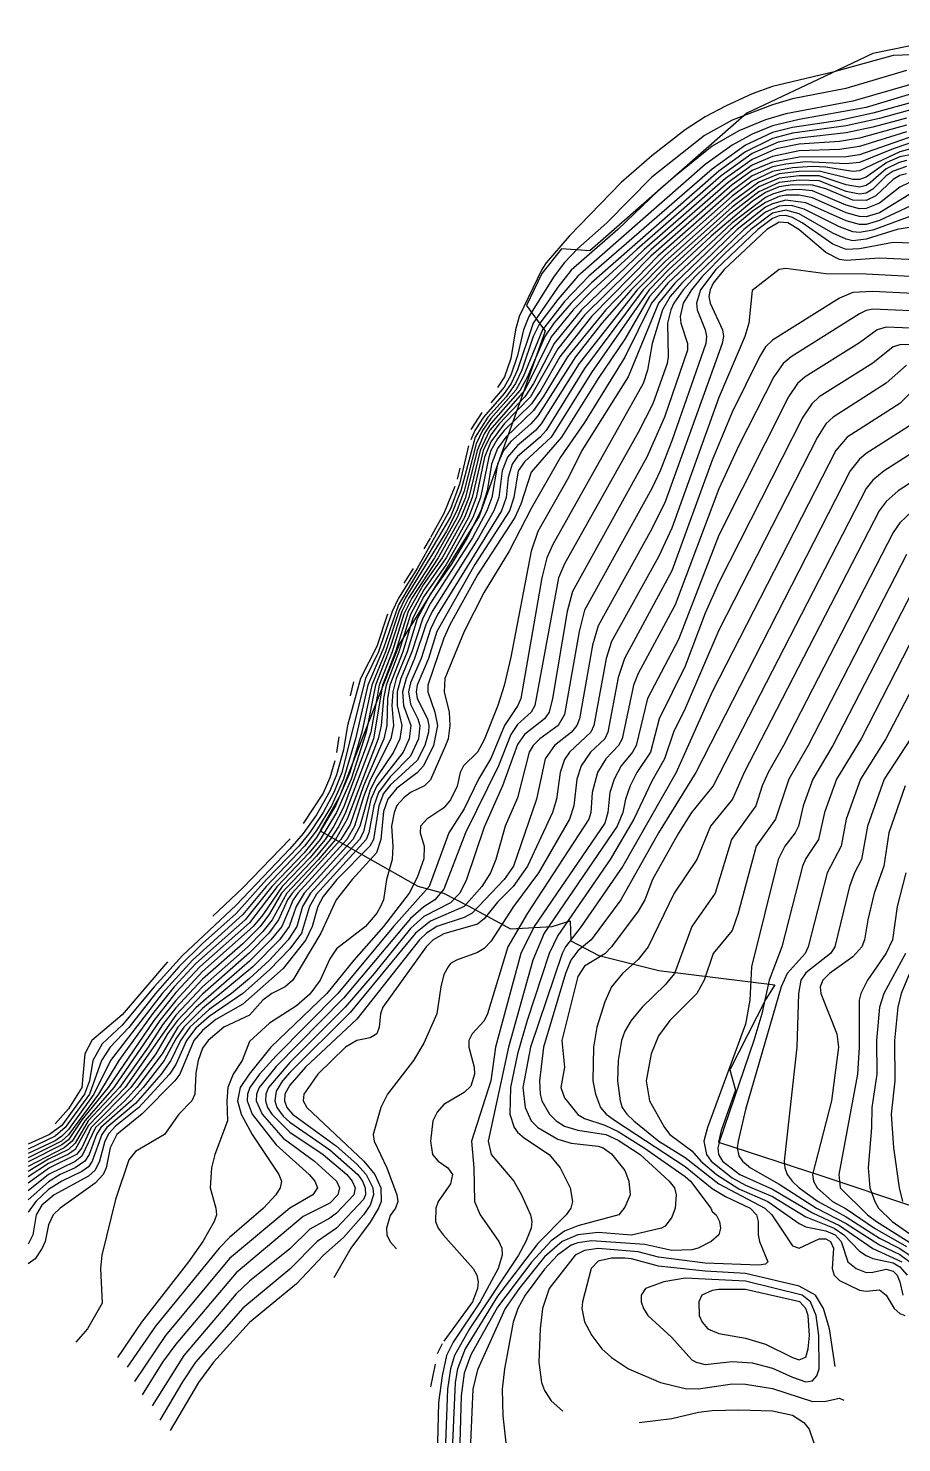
# Model space of a CAD drawing. Header units: metres. Extents: x 243346 to 243928, y 280875 to 281308.
# Drawn here: x 243345.7 to 243541.1, y 280874.8 to 281191.3 of the extents above; entities that cross this region are included whole.
import ezdxf

# ---------------------------------------------------------------- set-up
doc = ezdxf.new("R2010")
doc.units = ezdxf.units.M
for name, color, linetype in [('CONTOURS_1M', 3, 'Continuous'), ('CONTOURS_5M_INDEX', 4, 'Continuous'), ('SITE_BOUNDARY', 6, 'Continuous')]:
    doc.layers.add(name, color=color, linetype=linetype)

msp = doc.modelspace()

# ---------------------------------------------------------------- linework, layer by layer
at = {"layer": 'CONTOURS_1M'}
for points in [[(243561.95, 281191.29, 1), (243558.68, 281189.62, 1), (243554.81, 281186.79, 1), (243552.68, 281186, 1), (243549.68, 281185.59, 1), (243539.18, 281185.17, 1), (243525.68, 281181.47, 1), (243512.18, 281178.29, 1), (243507.68, 281176.65, 1), (243501.68, 281173.89, 1), (243497.18, 281171.5, 1), (243492.68, 281168.6, 1), (243485.18, 281162.78, 1), (243478.32, 281156.79, 1), (243466.73, 281144.79, 1), (243461.6, 281138.79, 1), (243460.57, 281137.29, 1), (243455.54, 281126.79, 1), (243454.68, 281123.79, 1), (243453.68, 281117.38, 1), (243452.21, 281113.29, 1), (243450.68, 281110.88, 1)], [(243542.18, 281181.84, 2), (243528.61, 281177.79, 2), (243516.68, 281175.5, 2), (243512.18, 281174.19, 2), (243503.18, 281170.73, 2), (243496.98, 281167.29, 2), (243485.18, 281157.95, 2), (243475.17, 281147.79, 2), (243468.68, 281141.98, 2), (243465.68, 281138.85, 2), (243463.32, 281135.79, 2), (243457.72, 281126.79, 2), (243456.48, 281123.79, 2), (243455.18, 281118.09, 2), (243453.68, 281113.69, 2), (243452.18, 281111.01, 2), (243449.18, 281107.51, 2)], [(243552.68, 281181.44, 3), (243530.18, 281175.01, 3), (243515.18, 281172.16, 3), (243510.68, 281170.81, 3), (243504.68, 281168.36, 3), (243498.68, 281164.92, 3), (243490.5, 281158.29, 3), (243486.68, 281155.01, 3), (243477.62, 281146.29, 3), (243467.18, 281137.14, 3), (243464.18, 281133.39, 3), (243458.62, 281125.29, 3), (243455.18, 281114.86, 3), (243453.77, 281111.79, 3), (243452.18, 281109.55, 3), (243447.55, 281104.29, 3), (243445.58, 281101.29, 3), (243444.68, 281099.24, 3)], [(243547.3, 281177.79, 4), (243533.18, 281173.6, 4), (243518.18, 281170.85, 4), (243512.18, 281169.43, 4), (243507.68, 281167.6, 4), (243503.18, 281165.16, 4), (243497.18, 281160.83, 4), (243468.68, 281135.79, 4), (243464.18, 281130.59, 4), (243460.15, 281125.29, 4), (243458.68, 281122.29, 4), (243456.1, 281114.79, 4), (243454.73, 281111.79, 4), (243452.58, 281108.79, 4), (243448.52, 281104.29, 4), (243445.71, 281099.79, 4), (243442.5, 281087.79, 4), (243440.18, 281081.97, 4), (243428.51, 281062.29, 4), (243425.18, 281052.56, 4), (243421.64, 281044.29, 4), (243418.92, 281032.29, 4), (243416.23, 281023.29, 4), (243413.52, 281017.29, 4), (243410.18, 281011.81, 4), (243407.5, 281008.29, 4), (243398.92, 280999.29, 4), (243393.68, 280992.97, 4), (243382.41, 280982.79, 4), (243375.63, 280975.29, 4), (243364.09, 280960.29, 4), (243360.36, 280952.79, 4), (243354.68, 280944.91, 4), (243353.18, 280943.35, 4), (243351.68, 280942.38, 4), (243345.68, 280939.49, 4)], [(243543.68, 281173.22, 6), (243536.18, 281171.12, 6), (243528.68, 281169.44, 6), (243516.68, 281167.8, 6), (243512.18, 281166.65, 6), (243506.18, 281163.68, 6), (243500.18, 281159.3, 6), (243471.68, 281134.35, 6), (243467.18, 281129.77, 6), (243463.31, 281125.29, 6), (243461.25, 281122.29, 6), (243457.4, 281113.29, 6), (243455.75, 281110.29, 6), (243449.18, 281102.85, 6), (243447.68, 281100.58, 6), (243446.09, 281096.79, 6), (243443.49, 281086.29, 6), (243441.68, 281081.79, 6), (243436.54, 281072.79, 6), (243430.75, 281063.79, 6), (243429.23, 281060.79, 6), (243426.68, 281052.72, 6), (243423.35, 281044.29, 6), (243421.32, 281033.79, 6), (243417.9, 281023.29, 6), (243414.68, 281015.81, 6), (243411, 281009.79, 6), (243408.56, 281006.79, 6), (243401.34, 280999.29, 6), (243395.18, 280991.13, 6), (243384.1, 280981.29, 6), (243378.68, 280975.5, 6), (243373.75, 280969.29, 6), (243363.58, 280954.29, 6), (243357.68, 280947.02, 6), (243354.68, 280942.54, 6), (243353.18, 280941.43, 6), (243345.68, 280937.61, 6)], [(243542.18, 281171.21, 7), (243534.68, 281169.17, 7), (243528.68, 281167.87, 7), (243518.18, 281166.73, 7), (243513.47, 281165.79, 7), (243507.68, 281163.25, 7), (243500.76, 281158.29, 7), (243481.86, 281141.79, 7), (243471.98, 281132.79, 7), (243467.63, 281128.29, 7), (243462.68, 281122.22, 7), (243456.77, 281110.29, 7), (243448.92, 281101.29, 7), (243446.79, 281096.79, 7), (243444.23, 281086.29, 7), (243442.47, 281081.79, 7), (243437.37, 281072.79, 7), (243431.47, 281063.79, 7), (243429.68, 281060.16, 7), (243427.08, 281051.79, 7), (243424.16, 281044.29, 7), (243422.3, 281033.79, 7), (243421.39, 281030.79, 7), (243416.18, 281016.91, 7), (243414.07, 281012.79, 7), (243412.12, 281009.79, 7), (243408.68, 281005.66, 7), (243402.48, 280999.29, 7), (243398.18, 280992.92, 7), (243395.97, 280990.29, 7), (243384.68, 280980.2, 7), (243378.68, 280973.76, 7), (243375.08, 280969.29, 7), (243364.82, 280954.29, 7), (243358.3, 280946.79, 7), (243355.5, 280942.29, 7), (243353.67, 280940.79, 7), (243345.68, 280936.61, 7)], [(243566.18, 281170.66, 12), (243540.68, 281163.64, 12), (243531.68, 281159.41, 12), (243530.18, 281159.27, 12), (243524.18, 281160.22, 12), (243521.18, 281160.39, 12), (243516.68, 281160.09, 12), (243512.18, 281159.24, 12), (243507.68, 281157.08, 12), (243503.18, 281153.69, 12), (243488.18, 281140.44, 12), (243480.59, 281132.79, 12), (243474.02, 281125.29, 12), (243468.14, 281117.79, 12), (243459.68, 281104.56, 12), (243458.16, 281102.79, 12), (243453.68, 281098.82, 12), (243452.02, 281096.79, 12), (243450.64, 281093.79, 12), (243449.4, 281086.29, 12), (243448.31, 281083.29, 12), (243445.08, 281077.29, 12), (243435.68, 281062.64, 12), (243433.93, 281059.29, 12), (243431.47, 281051.79, 12), (243429.05, 281045.79, 12), (243428.24, 281042.79, 12), (243428.25, 281039.79, 12), (243429.25, 281035.29, 12), (243428.83, 281032.29, 12), (243427.38, 281029.29, 12), (243423.68, 281023.8, 12), (243422.18, 281020.92, 12), (243419.89, 281012.79, 12), (243418.29, 281009.79, 12), (243407.39, 280997.79, 12), (243405.62, 280994.79, 12), (243404.09, 280990.29, 12), (243401.86, 280987.29, 12), (243395.89, 280981.29, 12), (243384.68, 280971.98, 12), (243380.47, 280967.79, 12), (243378.68, 280965.16, 12), (243376.11, 280960.29, 12), (243371.35, 280954.29, 12), (243368.72, 280951.29, 12), (243361.9, 280945.29, 12), (243360.92, 280943.79, 12), (243359.28, 280939.29, 12), (243358.33, 280937.79, 12), (243356.18, 280936.31, 12), (243352.81, 280934.79, 12), (243350.18, 280933.18, 12), (243345.68, 280929.17, 12)], [(243542.18, 281169.65, 8), (243531.68, 281166.72, 8), (243527.18, 281165.95, 8), (243518.18, 281165.35, 8), (243513.03, 281164.29, 8), (243507.68, 281161.95, 8), (243501.68, 281157.66, 8), (243483.48, 281141.79, 8), (243469.45, 281128.29, 8), (243463.36, 281120.79, 8), (243458.76, 281111.79, 8), (243456.81, 281108.79, 8), (243451.05, 281102.79, 8), (243449.18, 281100.34, 8), (243447.48, 281096.79, 8), (243445.01, 281086.29, 8), (243443.27, 281081.79, 8), (243438.26, 281072.79, 8), (243434.07, 281066.79, 8), (243430.67, 281060.79, 8), (243427.83, 281051.79, 8), (243424.95, 281044.29, 8), (243422.89, 281032.29, 8), (243416.67, 281015.79, 8), (243415.2, 281012.79, 8), (243413.25, 281009.79, 8), (243410.18, 281006.05, 8), (243402.35, 280997.79, 8), (243399.68, 280993.13, 8), (243397.55, 280990.29, 8), (243393.68, 280986.42, 8), (243384.68, 280978.53, 8), (243378.68, 280972.07, 8), (243375.68, 280968.3, 8), (243372.52, 280963.29, 8), (243366.07, 280954.29, 8), (243359.09, 280946.79, 8), (243356.18, 280941.79, 8), (243354.68, 280940.39, 8), (243350.18, 280938.24, 8), (243345.68, 280935.51, 8)], [(243552.68, 281168.92, 11), (243539.18, 281164.29, 11), (243531.68, 281161.24, 11), (243528.68, 281160.98, 11), (243519.68, 281161.38, 11), (243515.18, 281160.92, 11), (243512.18, 281160.26, 11), (243507.68, 281158.24, 11), (243503.18, 281154.95, 11), (243486.54, 281140.29, 11), (243474.9, 281128.29, 11), (243466.33, 281117.79, 11), (243460.87, 281108.79, 11), (243458.7, 281105.79, 11), (243452.52, 281099.79, 11), (243450.68, 281097.26, 11), (243449.36, 281093.79, 11), (243448.37, 281087.79, 11), (243446.95, 281083.29, 11), (243443.87, 281077.29, 11), (243440.28, 281071.29, 11), (243435.68, 281064.76, 11), (243432.68, 281059.16, 11), (243430.43, 281051.79, 11), (243428.01, 281045.79, 11), (243427.23, 281042.79, 11), (243427.06, 281039.79, 11), (243427.41, 281035.29, 11), (243426.83, 281032.29, 11), (243422.18, 281023.12, 11), (243420.68, 281019.29, 11), (243418.71, 281012.79, 11), (243416.93, 281009.79, 11), (243406.02, 280997.79, 11), (243404.96, 280996.29, 11), (243402.38, 280990.29, 11), (243399.93, 280987.29, 11), (243395.18, 280982.58, 11), (243383.18, 280972.13, 11), (243379.15, 280967.79, 11), (243375.67, 280961.79, 11), (243369.94, 280954.29, 11), (243367.3, 280951.29, 11), (243360.73, 280945.29, 11), (243357.68, 280938.92, 11), (243356.18, 280937.73, 11), (243350.18, 280934.79, 11), (243345.68, 280931.19, 11)], [(243542.18, 281168.11, 9), (243531.68, 281164.82, 9), (243527.18, 281164.16, 9), (243518.18, 281163.88, 9), (243512.18, 281162.64, 9), (243507.68, 281160.68, 9), (243502.26, 281156.79, 9), (243485.06, 281141.79, 9), (243470.18, 281127.08, 9), (243464.18, 281119.58, 9), (243458.04, 281108.79, 9), (243452.18, 281102.79, 9), (243449.18, 281098.77, 9), (243447.8, 281095.29, 9), (243445.87, 281086.29, 9), (243444.16, 281081.79, 9), (243439.18, 281072.79, 9), (243434.18, 281065.66, 9), (243431.18, 281060.14, 9), (243428.63, 281051.79, 9), (243425.77, 281044.29, 9), (243425.15, 281041.29, 9), (243424.66, 281035.29, 9), (243423.96, 281032.29, 9), (243417.07, 281014.29, 9), (243414.42, 281009.79, 9), (243410.64, 281005.29, 9), (243403.5, 280997.79, 9), (243400.22, 280991.79, 9), (243398.18, 280989.21, 9), (243394.79, 280985.79, 9), (243384.68, 280976.82, 9), (243378.68, 280970.43, 9), (243367.33, 280954.29, 9), (243359.18, 280945.74, 9), (243356.18, 280940.4, 9), (243354.68, 280939.36, 9), (243350.18, 280937.26, 9), (243345.68, 280934.31, 9)], [(243549.89, 281164.29, 13), (243540.68, 281162.5, 13), (243537.83, 281161.29, 13), (243533.18, 281158.01, 13), (243531.68, 281157.49, 13), (243530.18, 281157.49, 13), (243522.68, 281159.3, 13), (243518.18, 281159.25, 13), (243513.68, 281158.69, 13), (243509.18, 281156.86, 13), (243503.18, 281152.47, 13), (243488.18, 281139.09, 13), (243481.96, 281132.79, 13), (243468.93, 281116.29, 13), (243460.45, 281102.79, 13), (243459.17, 281101.29, 13), (243455.18, 281097.92, 13), (243452.92, 281095.29, 13), (243451.74, 281092.29, 13), (243450.96, 281086.29, 13), (243449.89, 281083.29, 13), (243446.45, 281077.29, 13), (243436.07, 281060.79, 13), (243434.62, 281057.79, 13), (243432.13, 281050.29, 13), (243430.2, 281045.79, 13), (243429.41, 281042.79, 13), (243429.64, 281039.79, 13), (243431.26, 281035.29, 13), (243430.94, 281032.29, 13), (243429.57, 281029.29, 13), (243423.66, 281021.79, 13), (243422.35, 281018.79, 13), (243420.68, 281011.51, 13), (243419.76, 281009.79, 13), (243408.82, 280997.79, 13), (243407.06, 280994.79, 13), (243405.79, 280990.29, 13), (243403.85, 280987.29, 13), (243399.62, 280982.79, 13), (243395.18, 280978.66, 13), (243391.15, 280975.29, 13), (243386.18, 280971.71, 13), (243381.86, 280967.79, 13), (243379.71, 280964.79, 13), (243377.6, 280960.29, 13), (243375.4, 280957.29, 13), (243369.68, 280950.73, 13), (243363.22, 280945.29, 13), (243362.1, 280943.79, 13), (243360, 280937.79, 13), (243359.18, 280936.55, 13), (243357.68, 280935.46, 13), (243353.18, 280933.3, 13), (243350.18, 280931.42, 13), (243347.34, 280928.79, 13), (243345.68, 280926.38, 13)], [(243542.18, 281161.71, 14), (243540.54, 281161.29, 14), (243537.68, 281159.88, 14), (243534.15, 281156.79, 14), (243533.18, 281156.14, 14), (243531.68, 281155.73, 14), (243528.68, 281156.24, 14), (243522.68, 281158.26, 14), (243518.18, 281158.31, 14), (243513.68, 281157.75, 14), (243509.18, 281155.78, 14), (243503.18, 281151.29, 14), (243489.26, 281138.79, 14), (243483.27, 281132.79, 14), (243470.18, 281115.2, 14), (243461.55, 281101.29, 14), (243460.22, 281099.79, 14), (243455.18, 281095.51, 14), (243453.93, 281093.79, 14), (243453.04, 281090.79, 14), (243452.6, 281086.29, 14), (243451.59, 281083.29, 14), (243437.18, 281059.95, 14), (243435.68, 281056.86, 14), (243433.57, 281050.29, 14), (243431.18, 281044.85, 14), (243430.76, 281042.79, 14), (243431.18, 281040.07, 14), (243432.88, 281036.79, 14), (243433.31, 281035.29, 14), (243432.99, 281032.29, 14), (243431.18, 281028.41, 14), (243426.68, 281023.82, 14), (243424.02, 281020.29, 14), (243422.98, 281017.29, 14), (243421.91, 281011.29, 14), (243421.31, 281009.79, 14), (243410.18, 280997.57, 14), (243408.59, 280994.79, 14), (243406.79, 280988.79, 14), (243404.18, 280985.3, 14), (243399.68, 280980.63, 14), (243393.68, 280975.34, 14), (243386.18, 280970.15, 14), (243383.18, 280967.53, 14), (243381.07, 280964.79, 14), (243378.68, 280959.42, 14), (243377.25, 280957.29, 14), (243370.44, 280949.79, 14), (243365.18, 280945.62, 14), (243363.68, 280944.01, 14), (243362.81, 280942.29, 14), (243361.59, 280937.79, 14), (243360.68, 280935.78, 14), (243359.18, 280934.46, 14), (243351.47, 280930.29, 14), (243348.68, 280927.94, 14), (243347.45, 280925.79, 14), (243346.67, 280921.29, 14), (243345.68, 280919.23, 14)], [(243542.18, 281158.74, 16), (243540.68, 281158.33, 16), (243539.18, 281157.43, 16), (243535.3, 281153.79, 16), (243533.18, 281152.74, 16), (243530.18, 281152.8, 16), (243524.18, 281155.36, 16), (243521.18, 281156.18, 16), (243516.68, 281156.26, 16), (243513.68, 281155.8, 16), (243510.68, 281154.53, 16), (243507.68, 281152.55, 16), (243498.5, 281144.79, 16), (243488.88, 281135.79, 16), (243484.7, 281131.29, 16), (243479.18, 281121.7, 16), (243473.18, 281112.91, 16), (243465.02, 281099.79, 16), (243458.18, 281091.95, 16), (243455.93, 281084.79, 16), (243454.56, 281081.79, 16), (243446.18, 281068.98, 16), (243440.03, 281057.79, 16), (243438.68, 281054.81, 16), (243435.05, 281044.29, 16), (243435.05, 281042.79, 16), (243436.64, 281038.29, 16), (243437.22, 281035.29, 16), (243436.33, 281030.79, 16), (243434.08, 281026.29, 16), (243432.68, 281024.68, 16), (243428.18, 281021.26, 16), (243426.17, 281018.79, 16), (243425.18, 281016.01, 16), (243424.6, 281009.79, 16), (243423.62, 281006.79, 16), (243418.18, 281000.79, 16), (243414.56, 280996.29, 16), (243411.17, 280988.79, 16), (243404.89, 280978.29, 16), (243403.14, 280976.79, 16), (243400.21, 280975.29, 16), (243398.18, 280973.81, 16), (243395.18, 280970.43, 16), (243389.43, 280967.79, 16), (243385.94, 280964.79, 16), (243384.68, 280963.05, 16), (243383.7, 280960.29, 16), (243383.18, 280957.52, 16), (243382.93, 280952.79, 16), (243382.28, 280951.29, 16), (243379.4, 280948.29, 16), (243376.16, 280943.79, 16), (243369.68, 280939.97, 16), (243368.18, 280938.06, 16), (243365.18, 280929.23, 16), (243362.13, 280916.79, 16), (243361.84, 280913.79, 16), (243362.18, 280906.03, 16), (243358.92, 280900.29, 16), (243356.29, 280897.29, 16)], [(243542.87, 281156.79, 17), (243540.68, 281155.73, 17), (243536.18, 281152.14, 17), (243533.18, 281150.94, 17), (243531.68, 281150.93, 17), (243528.68, 281151.68, 17), (243521.18, 281154.89, 17), (243518.18, 281155.23, 17), (243515.18, 281155.07, 17), (243512.18, 281154.2, 17), (243510.68, 281153.44, 17), (243503.17, 281147.79, 17), (243488.82, 281134.29, 17), (243485.11, 281129.79, 17), (243479.18, 281117.72, 17), (243470.18, 281103.05, 17), (243464.75, 281095.29, 17), (243458.18, 281083.86, 17), (243453.25, 281074.29, 17), (243447.68, 281065.13, 17), (243443.18, 281056.35, 17), (243438.88, 281045.79, 17), (243438.73, 281042.79, 17), (243439.84, 281038.29, 17), (243440.04, 281035.29, 17), (243439.61, 281032.29, 17), (243439.07, 281030.79, 17), (243435.68, 281023.12, 17), (243434.32, 281021.79, 17), (243431.18, 281020.29, 17), (243429.68, 281019.09, 17), (243428.18, 281017.4, 17), (243427.52, 281015.79, 17), (243426.95, 281012.79, 17), (243427.28, 281008.29, 17), (243427.13, 281005.29, 17), (243425.85, 281000.79, 17), (243425.19, 280996.29, 17), (243424.48, 280994.79, 17), (243423.68, 280993.27, 17), (243421.16, 280990.29, 17), (243414.68, 280985.3, 17), (243413.18, 280983.05, 17), (243411.01, 280978.29, 17), (243408.68, 280975.14, 17), (243405.68, 280972.53, 17), (243399.68, 280968.67, 17), (243395.18, 280964.56, 17), (243393.51, 280960.29, 17), (243391.54, 280957.29, 17), (243390.32, 280954.29, 17), (243390.08, 280951.29, 17), (243390.29, 280946.79, 17), (243387.44, 280939.29, 17), (243386.67, 280936.29, 17), (243386.41, 280931.79, 17), (243387.68, 280927.29, 17), (243387.77, 280925.79, 17), (243387.28, 280924.29, 17), (243384.7, 280919.79, 17), (243381.54, 280915.29, 17), (243371.04, 280901.79, 17), (243365.61, 280893.86, 17)], [(243543.68, 281154.63, 18), (243536.18, 281150.02, 18), (243533.18, 281149.11, 18), (243531.68, 281149.17, 18), (243528.68, 281149.99, 18), (243521.18, 281153.39, 18), (243518.18, 281153.98, 18), (243515.18, 281153.94, 18), (243513.68, 281153.64, 18), (243510.68, 281152.32, 18), (243507.68, 281150.26, 18), (243502.87, 281146.29, 18), (243490.36, 281134.29, 18), (243486.68, 281129.79, 18), (243479.95, 281113.29, 18), (243469.53, 281096.79, 18), (243466.55, 281090.79, 18), (243459.68, 281078.66, 18), (243458.19, 281074.29, 18), (243453.68, 281050.59, 18), (243452.18, 281044.21, 18), (243450.73, 281039.79, 18), (243447.68, 281032.07, 18), (243446.19, 281029.29, 18), (243443.03, 281026.29, 18), (243442.31, 281024.79, 18), (243441.68, 281021.71, 18), (243440.18, 281018.66, 18), (243438.68, 281016.84, 18), (243434.85, 281014.29, 18), (243433.47, 281012.79, 18), (243433.34, 281011.29, 18), (243434.27, 281008.29, 18), (243434.18, 281005.47, 18), (243432.68, 281001.25, 18), (243430.91, 280997.79, 18), (243425.18, 280990.3, 18), (243418.52, 280982.79, 18), (243412.45, 280975.29, 18), (243399.96, 280963.29, 18), (243395.08, 280957.29, 18), (243393.08, 280954.29, 18), (243392.5, 280951.29, 18), (243393.33, 280948.29, 18), (243395.79, 280943.79, 18), (243401.75, 280934.79, 18), (243402.33, 280933.29, 18), (243402.01, 280931.79, 18), (243401.08, 280930.29, 18), (243398.3, 280927.29, 18), (243390.68, 280920.72, 18), (243388.39, 280918.29, 18), (243374.18, 280900.89, 18), (243367.8, 280891.67, 18)], [(243546.68, 281153.22, 19), (243536.18, 281148.26, 19), (243533.18, 281147.39, 19), (243531.68, 281147.4, 19), (243528.68, 281148.21, 19), (243519.68, 281152.27, 19), (243515.18, 281152.8, 19), (243512.18, 281152.01, 19), (243510.68, 281151.23, 19), (243504.32, 281146.29, 19), (243491.95, 281134.29, 19), (243489.33, 281131.29, 19), (243487.61, 281128.29, 19), (243485.31, 281120.79, 19), (243484.25, 281114.79, 19), (243483.24, 281111.79, 19), (243463.06, 281075.79, 19), (243461.71, 281072.79, 19), (243460.62, 281068.29, 19), (243455.88, 281041.29, 19), (243455.22, 281039.79, 19), (243452.27, 281035.29, 19), (243449.18, 281027.91, 19), (243446.39, 281023.29, 19), (243443.18, 281016.6, 19), (243439.78, 281011.29, 19), (243435.35, 280999.29, 19), (243427.43, 280990.29, 19), (243414.94, 280975.29, 19), (243401.18, 280961.4, 19), (243397.41, 280957.29, 19), (243395.27, 280954.29, 19), (243394.71, 280952.79, 19), (243394.62, 280951.29, 19), (243395.8, 280948.29, 19), (243401.18, 280941.43, 19), (243408.51, 280934.79, 19), (243409.79, 280933.29, 19), (243410.39, 280931.79, 19), (243409.36, 280930.29, 19), (243404.2, 280927.29, 19), (243390.68, 280916.01, 19), (243376.35, 280898.79, 19), (243369.47, 280888.5, 19)], [(243543.68, 281146.88, 21), (243540.12, 281146.29, 21), (243533.18, 281144.09, 21), (243530.18, 281143.76, 21), (243528.68, 281144.08, 21), (243525.68, 281145.43, 21), (243518.18, 281149.75, 21), (243515.18, 281150.56, 21), (243512.18, 281149.9, 21), (243507.34, 281146.29, 21), (243501.68, 281141.07, 21), (243496.54, 281135.79, 21), (243494.07, 281132.79, 21), (243492.23, 281129.79, 21), (243491.54, 281126.79, 21), (243491.68, 281125.29, 21), (243493.2, 281120.79, 21), (243493.18, 281119.29, 21), (243488.04, 281104.29, 21), (243484.07, 281095.29, 21), (243467.47, 281065.29, 21), (243466.29, 281060.79, 21), (243462.96, 281041.29, 21), (243462.2, 281038.29, 21), (243461.18, 281036.74, 21), (243456.68, 281033.27, 21), (243455.18, 281031.03, 21), (243451.82, 281021.79, 21), (243447.68, 281012.55, 21), (243443.74, 281000.79, 21), (243442.22, 280997.79, 21), (243440.18, 280995.62, 21), (243434.18, 280992.52, 21), (243431.18, 280989.86, 21), (243423.07, 280979.79, 21), (243416.56, 280972.29, 21), (243404.18, 280959.88, 21), (243399.42, 280954.29, 21), (243398.83, 280952.79, 21), (243398.77, 280951.29, 21), (243399.23, 280949.79, 21), (243400.14, 280948.29, 21), (243404.18, 280944.28, 21), (243411.65, 280939.29, 21), (243416.95, 280934.79, 21), (243418.18, 280933.29, 21), (243418.8, 280931.79, 21), (243418.5, 280930.29, 21), (243414.68, 280926.14, 21), (243413.18, 280925.01, 21), (243408.68, 280922.56, 21), (243404.18, 280918.21, 21), (243395.18, 280910.93, 21), (243392.18, 280908.08, 21), (243380.47, 280894.29, 21), (243373.43, 280883.04, 21)], [(243555.68, 281142.76, 22), (243539.18, 281143.39, 22), (243531.68, 281141.93, 22), (243528.68, 281141.8, 22), (243525.68, 281143.01, 22), (243518.82, 281147.79, 22), (243516.68, 281148.97, 22), (243515.18, 281149.41, 22), (243513.68, 281149.35, 22), (243512.18, 281148.72, 22), (243508.94, 281146.29, 22), (243499.5, 281137.29, 22), (243496.09, 281132.79, 22), (243495.22, 281129.79, 22), (243495.37, 281128.29, 22), (243497.18, 281123.79, 22), (243497.47, 281122.29, 22), (243497.32, 281120.79, 22), (243489.68, 281099.01, 22), (243487.09, 281092.29, 22), (243485.18, 281088.31, 22), (243470.18, 281061.07, 22), (243468.98, 281056.29, 22), (243465.68, 281037.74, 22), (243464.24, 281035.29, 22), (243460.17, 281032.29, 22), (243458.68, 281030.79, 22), (243457.79, 281029.29, 22), (243455.18, 281019.1, 22), (243452.38, 281012.79, 22), (243450.32, 281005.29, 22), (243449.14, 281002.29, 22), (243447.17, 280999.29, 22), (243443.23, 280994.79, 22), (243435.68, 280991.46, 22), (243432.3, 280988.79, 22), (243417.68, 280971.06, 22), (243404.18, 280957.6, 22), (243402.58, 280955.79, 22), (243401.18, 280953.42, 22), (243400.85, 280951.29, 22), (243401.32, 280949.79, 22), (243402.68, 280947.88, 22), (243404.18, 280946.5, 22), (243413.18, 280940.33, 22), (243419.4, 280934.79, 22), (243420.49, 280933.29, 22), (243421.09, 280931.79, 22), (243421.1, 280930.29, 22), (243420.68, 280929.23, 22), (243414.68, 280922.78, 22), (243410.32, 280919.79, 22), (243404.18, 280913.63, 22), (243393.68, 280904.92, 22), (243383.1, 280892.79, 22), (243380.18, 280888.45, 22), (243375.14, 280879.83, 22)], [(243557.18, 281138.88, 23), (243536.18, 281139.88, 23), (243528.68, 281139.35, 23), (243527.18, 281139.54, 23), (243524.18, 281141.12, 23), (243518.11, 281146.29, 23), (243515.63, 281147.79, 23), (243513.68, 281147.94, 23), (243510.91, 281146.29, 23), (243501.4, 281137.29, 23), (243498.95, 281134.29, 23), (243498.24, 281132.79, 23), (243498, 281131.29, 23), (243498.24, 281129.79, 23), (243501.06, 281123.79, 23), (243501.22, 281122.29, 23), (243500.93, 281120.79, 23), (243488.18, 281085.32, 23), (243485.18, 281079.26, 23), (243473.18, 281057.59, 23), (243471.96, 281053.29, 23), (243469.04, 281036.79, 23), (243468.46, 281035.29, 23), (243467.22, 281033.79, 23), (243463.41, 281030.79, 23), (243461.34, 281027.79, 23), (243459.39, 281018.79, 23), (243454.22, 281003.79, 23), (243452.16, 281000.79, 23), (243444.97, 280993.29, 23), (243443.18, 280992.35, 23), (243437.09, 280990.29, 23), (243434.78, 280988.79, 23), (243433.19, 280987.29, 23), (243419.18, 280969.58, 23), (243407.73, 280958.79, 23), (243404.18, 280954.83, 23), (243403.09, 280952.79, 23), (243402.98, 280951.29, 23), (243403.51, 280949.79, 23), (243404.78, 280948.29, 23), (243414.68, 280941.12, 23), (243419.18, 280937.15, 23), (243421.31, 280934.79, 23), (243422.81, 280931.79, 23), (243422.94, 280930.29, 23), (243422.18, 280927.93, 23), (243420.68, 280925.77, 23), (243416.18, 280920.74, 23), (243411.76, 280916.79, 23), (243405.68, 280910.37, 23), (243395.18, 280901.7, 23), (243387.1, 280892.79, 23), (243383.75, 280888.29, 23), (243377.46, 280877.51, 23)], [(243557.18, 281135.04, 24), (243533.18, 281136.28, 24), (243524.18, 281136.32, 24), (243515.18, 281137.53, 24), (243513.68, 281137.35, 24), (243507.68, 281132.64, 24), (243506.88, 281125.29, 24), (243506.04, 281122.29, 24), (243500.18, 281108.69, 24), (243489.68, 281079.46, 24), (243486.68, 281072.99, 24), (243476.18, 281054.04, 24), (243474.96, 281050.29, 24), (243472.22, 281035.29, 24), (243471.57, 281033.79, 24), (243466.79, 281029.29, 24), (243465.68, 281027.66, 24), (243464.69, 281024.79, 24), (243463.9, 281018.79, 24), (243463.01, 281015.79, 24), (243457.41, 281003.79, 24), (243454.17, 280999.29, 24), (243450.68, 280995.76, 24), (243447.68, 280992.05, 24), (243446.18, 280990.81, 24), (243438.68, 280988.67, 24), (243436.31, 280987.29, 24), (243434.72, 280985.79, 24), (243425.04, 280972.29, 24), (243424.49, 280970.79, 24), (243424.2, 280967.79, 24), (243423.7, 280966.29, 24), (243422.18, 280965.37, 24), (243419.16, 280964.79, 24), (243416.63, 280963.29, 24), (243410.49, 280957.29, 24), (243407.37, 280952.79, 24), (243407.19, 280951.29, 24), (243408.01, 280949.79, 24), (243420.79, 280937.79, 24), (243423.24, 280934.79, 24), (243424.57, 280931.79, 24), (243424.64, 280928.79, 24), (243424.05, 280927.29, 24), (243422.18, 280924.11, 24), (243417.84, 280918.29, 24), (243414.07, 280911.69, 24)], [(243561.68, 281127.24, 26), (243534.68, 281128.43, 26), (243533.18, 281128.14, 26), (243531.68, 281127.42, 26), (243516.4, 281117.79, 26), (243514.58, 281116.29, 26), (243512.51, 281113.29, 26), (243504.68, 281097.92, 26), (243500.18, 281088.22, 26), (243490.43, 281062.29, 26), (243482.18, 281046.88, 26), (243481.08, 281044.29, 26), (243478.56, 281032.29, 26), (243477.75, 281030.79, 26), (243474.88, 281027.79, 26), (243473.07, 281024.79, 26), (243471.85, 281020.29, 26), (243471.57, 281015.79, 26), (243471.1, 281014.29, 26), (243457.36, 280993.29, 26), (243452.99, 280985.79, 26), (243448.47, 280970.79, 26), (243447.68, 280969.2, 26), (243444.98, 280966.29, 26), (243444.25, 280964.79, 26), (243444.24, 280963.29, 26), (243445.43, 280958.79, 26), (243445.55, 280957.29, 26), (243444.68, 280954.54, 26), (243443.18, 280953.17, 26), (243438.68, 280950.49, 26), (243437.18, 280948.79, 26), (243436.17, 280946.79, 26), (243435.69, 280942.29, 26), (243436.13, 280939.29, 26), (243437.38, 280937.79, 26), (243439.59, 280936.29, 26), (243440.59, 280934.79, 26), (243440.18, 280932.71, 26), (243437.43, 280928.79, 26), (243436.86, 280927.29, 26), (243436.8, 280924.29, 26), (243437.43, 280922.79, 26), (243438.52, 280921.29, 26), (243445.22, 280913.79, 26), (243446.08, 280912.29, 26), (243446.34, 280910.79, 26), (243446.21, 280909.29, 26), (243445.05, 280906.29, 26), (243438.68, 280897.48, 26)], [(243563.18, 281123.36, 27), (243537.68, 281124.44, 27), (243535.64, 281123.79, 27), (243531.68, 281120.91, 27), (243519.51, 281113.29, 27), (243517.77, 281111.79, 27), (243515.76, 281108.79, 27), (243500.18, 281077.85, 27), (243491.18, 281054.51, 27), (243484.25, 281041.29, 27), (243481.72, 281030.79, 27), (243480.85, 281029.29, 27), (243478.32, 281026.29, 27), (243476.75, 281023.29, 27), (243475.78, 281020.29, 27), (243475.4, 281015.79, 27), (243474.68, 281013.43, 27), (243458.87, 280990.29, 27), (243455.9, 280984.29, 27), (243450.24, 280963.29, 27), (243449.17, 280955.79, 27), (243444.86, 280942.29, 27), (243445.35, 280936.29, 27), (243445.52, 280928.79, 27), (243446.83, 280925.79, 27), (243450.99, 280919.79, 27), (243451.65, 280918.29, 27), (243451.71, 280916.79, 27), (243450.81, 280913.79, 27), (243446.79, 280906.29, 27), (243440.75, 280897.29, 27), (243439.29, 280894.29, 27), (243438.28, 280889.79, 27), (243437.46, 280883.79, 27), (243437.23, 280874.79, 27)], [(243543.68, 281120.54, 28), (243540.68, 281120.45, 28), (243539.18, 281119.98, 28), (243534.68, 281116.39, 28), (243522.68, 281108.83, 28), (243520.98, 281107.29, 28), (243519.01, 281104.29, 28), (243500.18, 281067.3, 28), (243497.18, 281060.45, 28), (243492.68, 281048.59, 28), (243486.84, 281036.79, 28), (243484.89, 281029.29, 28), (243481.85, 281024.79, 28), (243480.39, 281021.79, 28), (243479.31, 281018.79, 28), (243478.69, 281015.79, 28), (243477.49, 281012.79, 28), (243461.11, 280988.79, 28), (243458.56, 280982.79, 28), (243453.13, 280963.29, 28), (243448.62, 280942.29, 28), (243449.29, 280939.29, 28), (243454.33, 280933.29, 28), (243456.03, 280930.29, 28), (243458.05, 280925.79, 28), (243458.33, 280924.29, 28), (243458.18, 280922.79, 28), (243457.03, 280919.79, 28), (243455.36, 280916.79, 28), (243444.38, 280900.29, 28), (243441.07, 280894.29, 28), (243440.19, 280891.29, 28), (243439.48, 280886.79, 28), (243439.01, 280874.79, 28)], [(243542.18, 281115.93, 29), (243537.68, 281111.86, 29), (243525.77, 281104.29, 29), (243524.18, 281102.78, 29), (243522.25, 281099.79, 29), (243500.18, 281056.64, 29), (243492.68, 281039.12, 29), (243490.04, 281033.79, 29), (243488.08, 281027.79, 29), (243485.18, 281022.82, 29), (243481.17, 281014.29, 29), (243475.9, 281005.29, 29), (243464.18, 280988.32, 29), (243462.26, 280984.29, 29), (243457.31, 280969.29, 29), (243455.17, 280961.79, 29), (243453.56, 280954.29, 29), (243453.41, 280948.29, 29), (243454.39, 280945.29, 29), (243455.18, 280944.28, 29), (243456.68, 280942.97, 29), (243462.27, 280939.29, 29), (243464.72, 280936.29, 29), (243466.97, 280931.79, 29), (243467.43, 280928.79, 29), (243467.11, 280927.29, 29), (243466.07, 280925.79, 29), (243459.68, 280919.4, 29), (243450.68, 280907.55, 29), (243443.43, 280895.79, 29), (243441.73, 280891.29, 29), (243441.17, 280888.29, 29), (243440.58, 280874.79, 29)], [(243543.68, 281102.83, 31), (243533.18, 281096.13, 31), (243531.68, 281094.87, 31), (243529.62, 281092.29, 31), (243495.07, 281024.79, 31), (243486.72, 281011.29, 31), (243478.25, 280996.29, 31), (243471.64, 280987.29, 31), (243468.68, 280984.83, 31), (243467.09, 280982.79, 31), (243465.9, 280979.79, 31), (243460.98, 280963.29, 31), (243460.1, 280955.79, 31), (243460.24, 280952.79, 31), (243460.61, 280951.29, 31), (243462.3, 280948.29, 31), (243463.81, 280946.79, 31), (243465.68, 280945.63, 31), (243468.68, 280944.74, 31), (243474.89, 280943.79, 31), (243477.68, 280942.49, 31), (243482.57, 280939.29, 31), (243489.1, 280933.29, 31), (243490.26, 280931.79, 31), (243490.68, 280930.29, 31), (243490.45, 280927.29, 31), (243489.68, 280925.24, 31), (243488.18, 280923.22, 31), (243487.39, 280922.79, 31), (243480.68, 280921.25, 31), (243473.18, 280921.82, 31), (243468.68, 280921.32, 31), (243465.13, 280919.79, 31), (243461.18, 280916.36, 31), (243455.53, 280909.29, 31), (243452.39, 280904.79, 31), (243446.18, 280891.1, 31), (243445.19, 280886.79, 31), (243444.65, 280874.79, 31)], [(243447.17, 281105.29, 2), (243444.68, 281101.5, 2)], [(243444.22, 281097.83, 3), (243442.19, 281089.29, 3), (243440.18, 281083.77, 3), (243432.68, 281070.4, 3), (243428.49, 281063.79, 3), (243427.11, 281060.79, 3), (243424.06, 281051.79, 3), (243421.16, 281045.79, 3), (243415.86, 281024.79, 3), (243414.04, 281020.29, 3), (243411.68, 281015.83, 3), (243408.68, 281011.31, 3), (243406.2, 281008.29, 3), (243398.95, 281000.79, 3), (243392.18, 280993.2, 3), (243384.68, 280986.5, 3), (243379.4, 280981.29, 3), (243374.16, 280975.29, 3), (243368.18, 280967.74, 3), (243364.03, 280963.29, 3), (243362.09, 280960.29, 3), (243359.36, 280952.79, 3), (243353.93, 280945.29, 3), (243351.68, 280943.37, 3), (243345.68, 280940.46, 3)], [(243546.68, 281098.33, 32), (243537.23, 281092.29, 32), (243534.68, 281090.15, 32), (243533.18, 281088.28, 32), (243498.94, 281021.79, 32), (243494.1, 281015.79, 32), (243491.18, 281011.22, 32), (243485.33, 281000.79, 32), (243483.66, 280996.29, 32), (243482.18, 280993.74, 32), (243476.18, 280985.72, 32), (243474.68, 280984.2, 32), (243470.18, 280981.45, 32), (243468.68, 280979.08, 32), (243465.07, 280964.79, 32), (243465.64, 280958.79, 32), (243464.85, 280954.29, 32), (243465.68, 280951.97, 32), (243468.68, 280948.22, 32), (243470.18, 280947.37, 32), (243474.68, 280945.87, 32), (243477.68, 280944.43, 32), (243483.49, 280940.79, 32), (243492.68, 280934.34, 32), (243493.88, 280933.29, 32), (243498.43, 280927.29, 32), (243498.68, 280926.55, 32), (243499.57, 280925.79, 32), (243500.38, 280924.29, 32), (243500.55, 280922.79, 32), (243500.17, 280921.29, 32), (243498.52, 280919.79, 32), (243495.57, 280918.29, 32), (243494.18, 280917.97, 32), (243489.68, 280917.79, 32), (243483.68, 280919.13, 32), (243471.68, 280919.99, 32), (243468.68, 280919.55, 32), (243467.18, 280918.97, 32), (243464.07, 280916.79, 32), (243461.18, 280913.64, 32), (243456.86, 280907.79, 32), (243455.19, 280904.79, 32), (243454.2, 280901.79, 32), (243452.26, 280891.29, 32), (243451.74, 280886.79, 32), (243451.9, 280880.79, 32), (243452.56, 280874.79, 32)], [(243549.68, 281093.84, 33), (243540.37, 281087.79, 33), (243537.68, 281085.39, 33), (243536.1, 281083.29, 33), (243505.88, 281024.79, 33), (243503.26, 281018.79, 33), (243498.35, 281012.79, 33), (243495.26, 281005.29, 33), (243490.19, 280997.79, 33), (243484.41, 280985.79, 33), (243482.18, 280982.9, 33), (243478.63, 280979.79, 33), (243476.18, 280976.79, 33), (243474.68, 280973.45, 33), (243472.93, 280967.79, 33), (243472.15, 280963.29, 33), (243472.02, 280955.79, 33), (243472.58, 280952.79, 33), (243473.7, 280949.79, 33), (243475.02, 280948.29, 33), (243477.05, 280946.79, 33), (243492.68, 280936.57, 33), (243498.68, 280931.7, 33), (243501.68, 280929.9, 33), (243507.21, 280927.29, 33), (243508.66, 280925.79, 33), (243509.02, 280924.29, 33), (243509, 280921.29, 33), (243509.3, 280919.79, 33), (243511.2, 280915.29, 33), (243510.68, 280914.74, 33), (243509.18, 280914.5, 33), (243497.18, 280914.94, 33), (243486.68, 280916.29, 33), (243482.18, 280917.53, 33), (243473.18, 280918.25, 33), (243470.18, 280917.84, 33), (243468.03, 280916.79, 33), (243462.27, 280909.29, 33), (243460.76, 280904.79, 33), (243460.22, 280900.29, 33), (243459.95, 280892.79, 33), (243460.5, 280888.29, 33), (243461.18, 280886.45, 33), (243462.68, 280884.18, 33), (243465.26, 280881.88, 33)], [(243442.25, 281092.86, 2), (243441.68, 281090.37, 2)], [(243441.12, 281088.73, 2), (243438.68, 281082.69, 2), (243435.68, 281077.35, 2)], [(243543.52, 281083.29, 34), (243540.68, 281080.61, 34), (243539.18, 281078.5, 34), (243514.66, 281030.79, 34), (243511.27, 281024.79, 34), (243509.92, 281021.79, 34), (243508.46, 281017.29, 34), (243503.03, 281009.79, 34), (243499.42, 280997.79, 34), (243494.13, 280990.29, 34), (243490.25, 280979.79, 34), (243488.18, 280977.27, 34), (243483.04, 280972.29, 34), (243480.62, 280969.29, 34), (243479.18, 280966.85, 34), (243478.41, 280964.79, 34), (243477.64, 280960.29, 34), (243477.54, 280955.79, 34), (243478.09, 280951.29, 34), (243478.59, 280949.79, 34), (243479.58, 280948.29, 34), (243481.15, 280946.79, 34), (243486.79, 280942.29, 34), (243492.68, 280938.59, 34), (243500.18, 280932.69, 34), (243510.53, 280927.29, 34), (243512.1, 280925.79, 34), (243516.68, 280918.82, 34), (243518.18, 280918.35, 34), (243522.68, 280920.44, 34), (243524.18, 280920.38, 34), (243525.19, 280919.79, 34), (243525.87, 280918.29, 34), (243525.55, 280913.79, 34), (243526.03, 280912.29, 34), (243527.18, 280911.09, 34), (243531.68, 280908.89, 34), (243533.18, 280908.7, 34), (243536.18, 280909.01, 34), (243537.68, 280907.83, 34), (243539.43, 280904.79, 34), (243540.68, 280903.74, 34), (243541.86, 280903.29, 34)], [(243435.6, 281077.22, 2), (243434.18, 281074.81, 2)], [(243431.82, 281070.44, 2), (243429.68, 281067.11, 2)], [(243545.87, 281069.79, 36), (243525.73, 281030.79, 36), (243521.21, 281023.29, 36), (243519.06, 281017.29, 36), (243518.04, 281012.79, 36), (243517.28, 281011.29, 36), (243514.96, 281008.29, 36), (243513.45, 281005.29, 36), (243507.5, 280981.29, 36), (243507.13, 280973.79, 36), (243506.18, 280968.42, 36), (243497.63, 280945.29, 36), (243496.88, 280942.29, 36), (243497.47, 280939.29, 36), (243498.48, 280937.79, 36), (243503.18, 280934.06, 36), (243506.18, 280932.4, 36), (243512.18, 280929.9, 36), (243519.68, 280925.34, 36), (243526.02, 280922.79, 36), (243528.19, 280921.29, 36), (243531.68, 280917.65, 36), (243533.18, 280916.69, 36), (243534.68, 280915.98, 36), (243539.18, 280915.04, 36), (243540.68, 280914.16, 36), (243542.32, 280912.29, 36)], [(243547.45, 281062.29, 37), (243532.07, 281032.29, 37), (243526.54, 281023.29, 37), (243523.86, 281015.79, 37), (243522.52, 281009.79, 37), (243519.68, 281005.49, 37), (243518.94, 281003.79, 37), (243514.33, 280985.79, 37), (243511.47, 280978.29, 37), (243509.82, 280970.79, 37), (243508.06, 280964.79, 37), (243500.38, 280942.29, 37), (243500.01, 280940.79, 37), (243500.12, 280939.29, 37), (243501.03, 280937.79, 37), (243504.92, 280934.79, 37), (243512.18, 280931.53, 37), (243521.18, 280926.23, 37), (243527.18, 280923.4, 37), (243534.68, 280918.25, 37), (243541.19, 280915.29, 37)], [(243426.07, 281060.19, 2), (243423.68, 281052.98, 2), (243420.03, 281045.79, 2), (243417.09, 281035.29, 2), (243416.18, 281029.82, 2), (243414.68, 281024.23, 2), (243413.18, 281020.58, 2), (243410.18, 281015.3, 2), (243407.18, 281011.12, 2), (243404.18, 281007.71, 2), (243392.18, 280995.07, 2), (243380.18, 280983.82, 2), (243373.83, 280976.79, 2), (243366.68, 280968.2, 2), (243362.18, 280964.05, 2), (243360.12, 280960.29, 2), (243359.4, 280955.79, 2), (243358.26, 280952.79, 2), (243353.18, 280945.76, 2), (243350.43, 280943.79, 2), (243345.68, 280941.6, 2)], [(243552.68, 281061.27, 38), (243537.6, 281032.29, 38), (243531.87, 281023.29, 38), (243528.66, 281014.29, 38), (243527.6, 281008.29, 38), (243524.43, 281002.29, 38), (243520.19, 280985.79, 38), (243519.53, 280984.29, 38), (243515.5, 280979.79, 38), (243514.13, 280976.79, 38), (243506.18, 280949.32, 38), (243504.51, 280942.29, 38), (243504.3, 280940.79, 38), (243504.68, 280938.96, 38), (243505.49, 280937.79, 38), (243507.29, 280936.29, 38), (243513.68, 280932.67, 38), (243522.09, 280927.29, 38), (243528.68, 280923.82, 38), (243536.18, 280919.08, 38), (243540.68, 280916.91, 38), (243546.68, 280912.48, 38)], [(243418.43, 281045.04, 1), (243417.68, 281041.94, 1)], [(243415.14, 281032.76, 1), (243414.68, 281029.27, 1)], [(243543.12, 281032.29, 39), (243537.2, 281023.29, 39), (243533.46, 281012.79, 39), (243532.12, 281005.29, 39), (243530.57, 281002.29, 39), (243529.46, 280999.29, 39), (243526.13, 280985.79, 39), (243525.18, 280984.29, 39), (243519.68, 280979.91, 39), (243518.58, 280978.29, 39), (243518.02, 280975.29, 39), (243517.68, 280963.29, 39), (243514.86, 280937.79, 39), (243514.94, 280936.29, 39), (243515.5, 280934.79, 39), (243516.62, 280933.29, 39), (243518.21, 280931.79, 39), (243522.46, 280928.79, 39), (243528.68, 280925.32, 39), (243536.18, 280920.59, 39), (243540.68, 280918.23, 39), (243548.18, 280913.16, 39)], [(243414.25, 281027.36, 1), (243413.18, 281023.6, 1), (243411.68, 281020.17, 1), (243407.18, 281013.35, 1)], [(243404.29, 281009.91, 1), (243393.68, 280998.93, 1), (243386.98, 280992.6, 1)], [(243542.04, 281002.29, 41), (243540.14, 280994.79, 41), (243539.05, 280987.29, 41), (243537.68, 280984.32, 41), (243533.44, 280978.29, 41), (243532.01, 280975.29, 41), (243531.63, 280973.79, 41), (243531.6, 280963.29, 41), (243531.25, 280957.29, 41), (243527.02, 280934.79, 41), (243527.39, 280931.79, 41), (243533.46, 280925.79, 41), (243535.45, 280924.29, 41), (243561.64, 280907.79, 41)], [(243545.97, 280987.29, 43), (243540.97, 280975.29, 43), (243540.27, 280972.29, 43), (243539.5, 280964.79, 43), (243539.57, 280955.79, 43), (243538.77, 280948.29, 43), (243539.31, 280940.79, 43), (243540.52, 280931.79, 43), (243541.3, 280928.79, 43)], [(243376.81, 280982.42, 1), (243366.68, 280970.54, 1), (243359.87, 280964.79, 1), (243358.3, 280961.79, 1), (243357.66, 280954.29, 1), (243354.68, 280949.5, 1), (243351.68, 280946.14, 1)], [(243541.99, 280984.29, 42), (243537.12, 280975.29, 42), (243536.18, 280972.29, 42), (243535.51, 280964.79, 42), (243535.55, 280957.29, 42), (243534.44, 280949.79, 42), (243534.39, 280945.29, 42), (243533.65, 280936.29, 42), (243533.97, 280931.79, 42), (243535.08, 280928.79, 42), (243535.93, 280927.29, 42), (243539.01, 280924.29, 42), (243545.37, 280919.79, 42)], [(243526.24, 280891.86, 34), (243524.97, 280900.29, 34), (243523.6, 280904.79, 34), (243521.84, 280907.79, 34), (243518.18, 280909.85, 34), (243506.18, 280912.62, 34), (243497.18, 280913.19, 34), (243486.68, 280914.28, 34), (243480.68, 280915.97, 34), (243479.18, 280916.11, 34), (243476.18, 280916.06, 34), (243473.18, 280915.43, 34), (243471.65, 280913.79, 34), (243469.67, 280906.29, 34), (243469.52, 280904.79, 34), (243470.18, 280901.85, 34), (243471.82, 280898.79, 34), (243474.04, 280895.79, 34), (243476.18, 280893.83, 34), (243480.01, 280891.29, 34), (243487.18, 280888.29, 34), (243492.68, 280886.91, 34), (243495.68, 280886.87, 34), (243503.18, 280887.96, 34), (243506.18, 280887.92, 34), (243512.18, 280886.93, 34), (243521.18, 280884.04, 34), (243524.18, 280884.09, 34), (243527.18, 280884.73, 34), (243528.18, 280884.29, 34)], [(243516.68, 280893.83, 36), (243518.18, 280893.33, 36), (243519.68, 280893.92, 36), (243520.21, 280895.79, 36), (243520.49, 280898.79, 36), (243520.16, 280903.29, 36), (243519.68, 280904.86, 36), (243518.3, 280906.29, 36), (243506.18, 280909.08, 36), (243500.18, 280909.11, 36), (243498.68, 280908.88, 36), (243496.39, 280907.79, 36), (243495.7, 280906.29, 36), (243495.82, 280903.29, 36), (243496.46, 280901.79, 36), (243497.73, 280900.29, 36), (243500.18, 280899.22, 36), (243506.18, 280898.18, 36), (243510.68, 280896.88, 36), (243516.68, 280893.83, 36)], [(243438.27, 280896.89, 26), (243437.18, 280894.66, 26)], [(243436.73, 280892.34, 26), (243435.68, 280887.28, 26)], [(243482.34, 280879.29, 33), (243489.68, 280880.23, 33), (243495.68, 280881.6, 33), (243498.68, 280881.97, 33), (243504.68, 280882.17, 33), (243512.18, 280881.89, 33), (243516.68, 280880.92, 33), (243519.22, 280879.29, 33), (243520.41, 280877.79, 33), (243521.48, 280874.79, 33)]]:
    msp.add_polyline3d(points, dxfattribs=at)
at = {"layer": 'CONTOURS_5M_INDEX'}
for points in [[(243543.61, 281174.79, 5), (243534.68, 281172.29, 5), (243527.18, 281170.69, 5), (243516.68, 281169.09, 5), (243512.18, 281167.96, 5), (243506.18, 281165.14, 5), (243498.68, 281159.77, 5), (243471.13, 281135.79, 5), (243465.68, 281130.12, 5), (243460.71, 281123.79, 5), (243456.42, 281113.29, 5), (243454.75, 281110.29, 5), (243449.18, 281103.95, 5), (243447.29, 281101.29, 5), (243445.89, 281098.29, 5), (243443.25, 281087.79, 5), (243441.59, 281083.29, 5), (243439.26, 281078.79, 5), (243430.04, 281063.79, 5), (243428.56, 281060.79, 5), (243425.62, 281051.79, 5), (243422.53, 281044.29, 5), (243420.32, 281033.79, 5), (243417.62, 281024.79, 5), (243414.46, 281017.29, 5), (243410.18, 281010.2, 5), (243407.38, 281006.79, 5), (243400.16, 280999.29, 5), (243394.19, 280991.79, 5), (243383.18, 280982, 5), (243378.31, 280976.79, 5), (243373.48, 280970.79, 5), (243365.93, 280960.29, 5), (243361.41, 280952.79, 5), (243354.68, 280943.7, 5), (243353.11, 280942.29, 5), (243345.68, 280938.55, 5)], [(243544.08, 281167.29, 10), (243531.68, 281162.97, 10), (243528.68, 281162.56, 10), (243518.18, 281162.49, 10), (243512.18, 281161.35, 10), (243507.68, 281159.44, 10), (243503.18, 281156.24, 10), (243485.01, 281140.29, 10), (243471.73, 281126.79, 10), (243464.63, 281117.79, 10), (243460.37, 281110.29, 10), (243458.25, 281107.29, 10), (243452.18, 281101.31, 10), (243450.68, 281099.42, 10), (243449.2, 281096.79, 10), (243448.72, 281095.29, 10), (243446.86, 281086.29, 10), (243445.13, 281081.79, 10), (243439.22, 281071.29, 10), (243434.18, 281064.15, 10), (243431.75, 281059.29, 10), (243429.47, 281051.79, 10), (243426.61, 281044.29, 10), (243426.08, 281041.29, 10), (243425.89, 281035.29, 10), (243425.21, 281032.29, 10), (243420.68, 281021.79, 10), (243417.68, 281013.14, 10), (243415.64, 281009.79, 10), (243404.71, 280997.79, 10), (243403.68, 280996.29, 10), (243401.68, 280991.79, 10), (243399.49, 280988.79, 10), (243395.18, 280984.42, 10), (243384.68, 280975.14, 10), (243379.06, 280969.29, 10), (243376.86, 280966.29, 10), (243374.25, 280961.79, 10), (243368.61, 280954.29, 10), (243359.77, 280945.29, 10), (243357.68, 280940.81, 10), (243356.45, 280939.29, 10), (243350.4, 280936.29, 10), (243345.68, 280932.9, 10)], [(243542.18, 281160.38, 15), (243539.18, 281159.34, 15), (243537.67, 281158.29, 15), (243534.68, 281155.28, 15), (243533.18, 281154.43, 15), (243531.68, 281154.16, 15), (243528.68, 281154.74, 15), (243522.68, 281157.14, 15), (243518.18, 281157.34, 15), (243513.68, 281156.81, 15), (243509.18, 281154.7, 15), (243502.2, 281149.29, 15), (243489.05, 281137.29, 15), (243484.58, 281132.79, 15), (243471.68, 281114.28, 15), (243462.68, 281099.79, 15), (243456.68, 281094.31, 15), (243455.27, 281092.29, 15), (243454.33, 281086.29, 15), (243453.37, 281083.29, 15), (243445.6, 281071.29, 15), (243437.11, 281056.29, 15), (243435.23, 281050.29, 15), (243432.68, 281044.29, 15), (243432.5, 281042.79, 15), (243432.72, 281041.29, 15), (243434.98, 281036.79, 15), (243435.29, 281035.29, 15), (243435.22, 281033.79, 15), (243434.43, 281030.79, 15), (243432.68, 281027.44, 15), (243426.68, 281021.94, 15), (243425.18, 281020.03, 15), (243424.11, 281017.29, 15), (243422.89, 281009.79, 15), (243422.14, 281008.29, 15), (243414.71, 281000.79, 15), (243411.68, 280997.04, 15), (243410.44, 280994.79, 15), (243409.22, 280990.29, 15), (243407.81, 280987.29, 15), (243402.68, 280980.88, 15), (243393.68, 280972.96, 15), (243387.68, 280969.49, 15), (243384.68, 280967.05, 15), (243382.73, 280964.79, 15), (243379.57, 280957.29, 15), (243378.44, 280955.79, 15), (243371.18, 280948.36, 15), (243365.46, 280943.79, 15), (243364, 280940.79, 15), (243363.09, 280936.29, 15), (243362.47, 280934.79, 15), (243360.68, 280932.86, 15), (243352.8, 280927.29, 15), (243351.27, 280925.79, 15), (243350.18, 280923.54, 15), (243349.47, 280919.79, 15), (243348.79, 280918.29, 15), (243347.18, 280915.92, 15), (243345.68, 280914.81, 15)], [(243545.18, 281150.02, 20), (243534.68, 281146.15, 20), (243531.68, 281145.6, 20), (243530.18, 281145.78, 20), (243527.18, 281146.86, 20), (243519.33, 281150.79, 20), (243516.68, 281151.57, 20), (243515.18, 281151.67, 20), (243513.68, 281151.48, 20), (243510.68, 281150.13, 20), (243505.82, 281146.29, 20), (243494.98, 281135.79, 20), (243492.24, 281132.79, 20), (243490.11, 281129.79, 20), (243489.43, 281128.29, 20), (243488.75, 281125.29, 20), (243488.87, 281117.79, 20), (243488.61, 281116.29, 20), (243485.43, 281107.29, 20), (243482.18, 281100.86, 20), (243465.68, 281071.45, 20), (243464.32, 281068.29, 20), (243459.05, 281039.79, 20), (243458.21, 281038.29, 20), (243455.18, 281035.53, 20), (243453.68, 281033.3, 20), (243450.91, 281026.29, 20), (243443.55, 281011.29, 20), (243438.68, 280998.63, 20), (243436.62, 280996.29, 20), (243434.18, 280994.72, 20), (243431.18, 280992.11, 20), (243416.18, 280974.24, 20), (243401.18, 280958.97, 20), (243397.33, 280954.29, 20), (243396.75, 280952.79, 20), (243396.69, 280951.29, 20), (243398.01, 280948.29, 20), (243402.68, 280942.97, 20), (243409.69, 280937.79, 20), (243414.67, 280933.29, 20), (243415.31, 280931.79, 20), (243414.96, 280930.29, 20), (243413.18, 280928.37, 20), (243407.18, 280925.43, 20), (243392.18, 280912.82, 20), (243378.68, 280896.88, 20), (243375.74, 280892.79, 20), (243371.18, 280885.48, 20)], [(243560.18, 281131.12, 25), (243534.68, 281132.4, 25), (243530.18, 281132.2, 25), (243527.18, 281130.89, 25), (243512.18, 281121.48, 25), (243510.68, 281120, 25), (243509.27, 281117.79, 25), (243503.18, 281105.39, 25), (243498.68, 281094.67, 25), (243489.68, 281069.91, 25), (243479.09, 281050.29, 25), (243477.68, 281046, 25), (243475.4, 281033.79, 25), (243474.66, 281032.29, 25), (243471.52, 281029.29, 25), (243469.39, 281026.29, 25), (243468.45, 281023.29, 25), (243467.75, 281017.29, 25), (243466.79, 281014.29, 25), (243459.82, 281002.29, 25), (243454.29, 280994.79, 25), (243449.18, 280986.94, 25), (243447.68, 280985.4, 25), (243446.18, 280984.5, 25), (243441.51, 280982.79, 25), (243440.18, 280981.99, 25), (243439.62, 280981.29, 25), (243438.68, 280979.56, 25), (243437.98, 280976.79, 25), (243437.09, 280970.79, 25), (243434.18, 280964.18, 25), (243431.85, 280960.29, 25), (243426.07, 280952.79, 25), (243424.56, 280949.79, 25), (243422.84, 280943.79, 25), (243423.07, 280942.29, 25), (243425.89, 280936.29, 25), (243428.14, 280930.29, 25), (243428.35, 280928.79, 25), (243427.83, 280927.29, 25), (243426.68, 280925.63, 25), (243425.84, 280922.79, 25), (243425.91, 280921.29, 25), (243426.68, 280919.74, 25), (243428.06, 280918.17, 25)], [(243545.18, 281111.87, 30), (243540.68, 281107.35, 30), (243528.95, 281099.79, 30), (243526.37, 281096.79, 30), (243498.68, 281042.85, 30), (243490.63, 281024.79, 30), (243478.7, 281003.79, 30), (243469.4, 280990.29, 30), (243465.9, 280985.79, 30), (243465.14, 280984.29, 30), (243458.08, 280963.29, 30), (243456.37, 280954.29, 30), (243456.83, 280949.79, 30), (243458.18, 280946.83, 30), (243459.68, 280945.36, 30), (243464.18, 280942.73, 30), (243467.18, 280941.8, 30), (243473.18, 280941.16, 30), (243474.33, 280940.79, 30), (243476.18, 280939.4, 30), (243479.18, 280935.71, 30), (243480.04, 280933.29, 30), (243480.38, 280930.29, 30), (243479.18, 280927.47, 30), (243477.82, 280925.79, 30), (243468.68, 280923.34, 30), (243465.68, 280922.1, 30), (243462.68, 280919.94, 30), (243458.37, 280915.29, 30), (243450.68, 280905.15, 30), (243444.68, 280894.48, 30), (243443.18, 280890.35, 30), (243442.57, 280885.29, 30), (243442.23, 280874.79, 30)], [(243542.18, 281073.57, 35), (243520.2, 281030.79, 35), (243515.87, 281023.29, 35), (243512.89, 281014.29, 35), (243508.54, 281008.29, 35), (243504.54, 280993.29, 35), (243503.18, 280989.42, 35), (243498.93, 280984.29, 35), (243496.91, 280978.29, 35), (243495.26, 280975.29, 35), (243489.27, 280969.29, 35), (243486.68, 280965.82, 35), (243485.04, 280961.79, 35), (243483.93, 280955.79, 35), (243484.68, 280951.29, 35), (243488.04, 280945.29, 35), (243489.23, 280943.79, 35), (243494.18, 280940.07, 35), (243496.18, 280937.79, 35), (243499.69, 280934.79, 35), (243504.68, 280931.63, 35), (243511.19, 280928.79, 35), (243518.18, 280923.87, 35), (243519.68, 280923.12, 35), (243524.18, 280922.23, 35), (243526.2, 280921.29, 35), (243527.59, 280919.79, 35), (243529.06, 280915.29, 35), (243530.95, 280913.79, 35), (243533.18, 280912.91, 35), (243534.68, 280912.92, 35), (243537.68, 280913.62, 35), (243539.18, 280913.15, 35), (243540.08, 280912.29, 35), (243540.73, 280910.79, 35), (243541.4, 280907.79, 35)], [(243541.92, 281021.79, 40), (243538.26, 281011.29, 40), (243537.13, 281003.79, 40), (243534.94, 280997.79, 40), (243533.51, 280991.79, 40), (243532.81, 280987.29, 40), (243532.24, 280985.79, 40), (243530.18, 280983.5, 40), (243524.99, 280979.79, 40), (243523.44, 280978.29, 40), (243522.86, 280976.79, 40), (243523.01, 280975.29, 40), (243526.6, 280966.29, 40), (243526.96, 280963.29, 40), (243525.44, 280951.29, 40), (243521.2, 280934.79, 40), (243521.36, 280933.29, 40), (243522.21, 280931.79, 40), (243525.66, 280928.79, 40), (243528.68, 280927.15, 40), (243535.04, 280922.79, 40), (243542.18, 280918.73, 40)], [(243516.68, 280889.46, 35), (243519.68, 280888.44, 35), (243521.18, 280888.66, 35), (243522.17, 280889.79, 35), (243522.68, 280891.29, 35), (243522.55, 280898.79, 35), (243521.96, 280903.29, 35), (243520.74, 280906.29, 35), (243518.87, 280907.79, 35), (243506.18, 280910.91, 35), (243492.68, 280911.61, 35), (243487.89, 280910.79, 35), (243483.81, 280909.29, 35), (243482.82, 280907.79, 35), (243482.85, 280906.29, 35), (243483.33, 280904.79, 35), (243484.29, 280903.29, 35), (243489.68, 280898.3, 35), (243494.18, 280893.36, 35), (243495.1, 280892.79, 35), (243497.18, 280892.26, 35), (243503.18, 280892.97, 35), (243507.68, 280892.64, 35), (243512.18, 280891.45, 35), (243516.68, 280889.46, 35)]]:
    msp.add_polyline3d(points, dxfattribs=at)
at = {"layer": 'SITE_BOUNDARY'}
msp.add_polyline3d([(243546.75, 281188.11, 0), (243534.67, 281185.65, 0), (243522.42, 281179.84, 0), (243506.44, 281172.27, 0), (243473.14, 281143.03, 0), (243471.37, 281141.48, 0), (243464.99, 281141.97, 0), (243460.59, 281136.44, 0), (243457.14, 281129.23, 0), (243461.32, 281123.5, 0), (243446.6, 281082.14, 0), (243428.74, 281053.55, 0), (243421.85, 281036.17, 0), (243415.36, 281019.51, 0), (243410.96, 281011.72, 0), (243432.82, 280999.36, 0), (243438.57, 280997.78, 0), (243444.13, 280994.93, 0), (243453.58, 280989.76, 0), (243462.88, 280990.27, 0), (243466.92, 280991.59, 0), (243467.09, 280987.07, 0), (243473.33, 280983.8, 0), (243486.79, 280980.48, 0), (243512.73, 280977.24, 0), (243510.74, 280974.01, 0), (243502.65, 280958.23, 0), (243503.91, 280953.7, 0), (243500.69, 280944.62, 0), (243500.13, 280942.02, 0), (243523.24, 280934.48, 0), (243544, 280927.58, 0)], dxfattribs=at)

doc.saveas('drawing.dxf')
